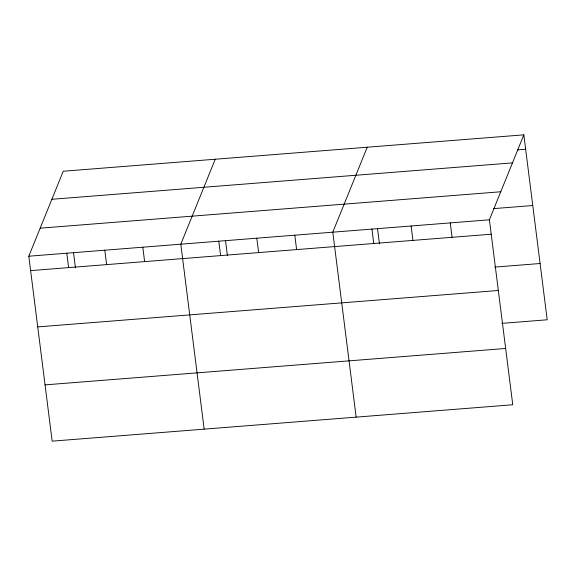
<?xml version="1.0" encoding="UTF-8"?>
<svg xmlns="http://www.w3.org/2000/svg" width="576" height="576" viewBox="0 0 576 576"><rect width="100%" height="100%" fill="white"/><g stroke="black" fill="none" stroke-linecap="round" stroke-linejoin="round"><path stroke-width="0.86" d="M523.836 134.842L489.398 219.802L512.762 404.755L52.164 441.158L28.8 256.212L63.238 171.245L523.836 134.842L547.2 319.788L501.818 323.374M215.237 159.235L180.799 244.195L204.163 429.149M367.236 147.218L332.791 232.178L356.155 417.132M517.644 149.882L525.658 149.249M51.876 199.289L512.467 162.878M40.162 228.175L500.76 191.765M493.618 208.62L532.764 205.524M28.8 256.212L489.398 219.802M30.622 270.619L491.213 234.209M494.712 267.098L540.094 263.513M37.728 326.902L498.326 290.491M45.058 384.883L505.649 348.473M450.245 222.898L452.066 237.305M411.091 225.994L412.913 240.401M377.518 228.607L379.433 243.778M371.945 229.09L373.766 243.497M294.797 235.188L296.611 249.595M256.795 238.19L258.617 252.598M225.518 240.624L227.434 255.787M218.794 241.193L220.615 255.6M142.798 247.198L144.619 261.612M104.796 250.207L106.618 264.614M73.519 252.641L75.434 267.804M66.802 253.21L68.616 267.617"/></g></svg>
